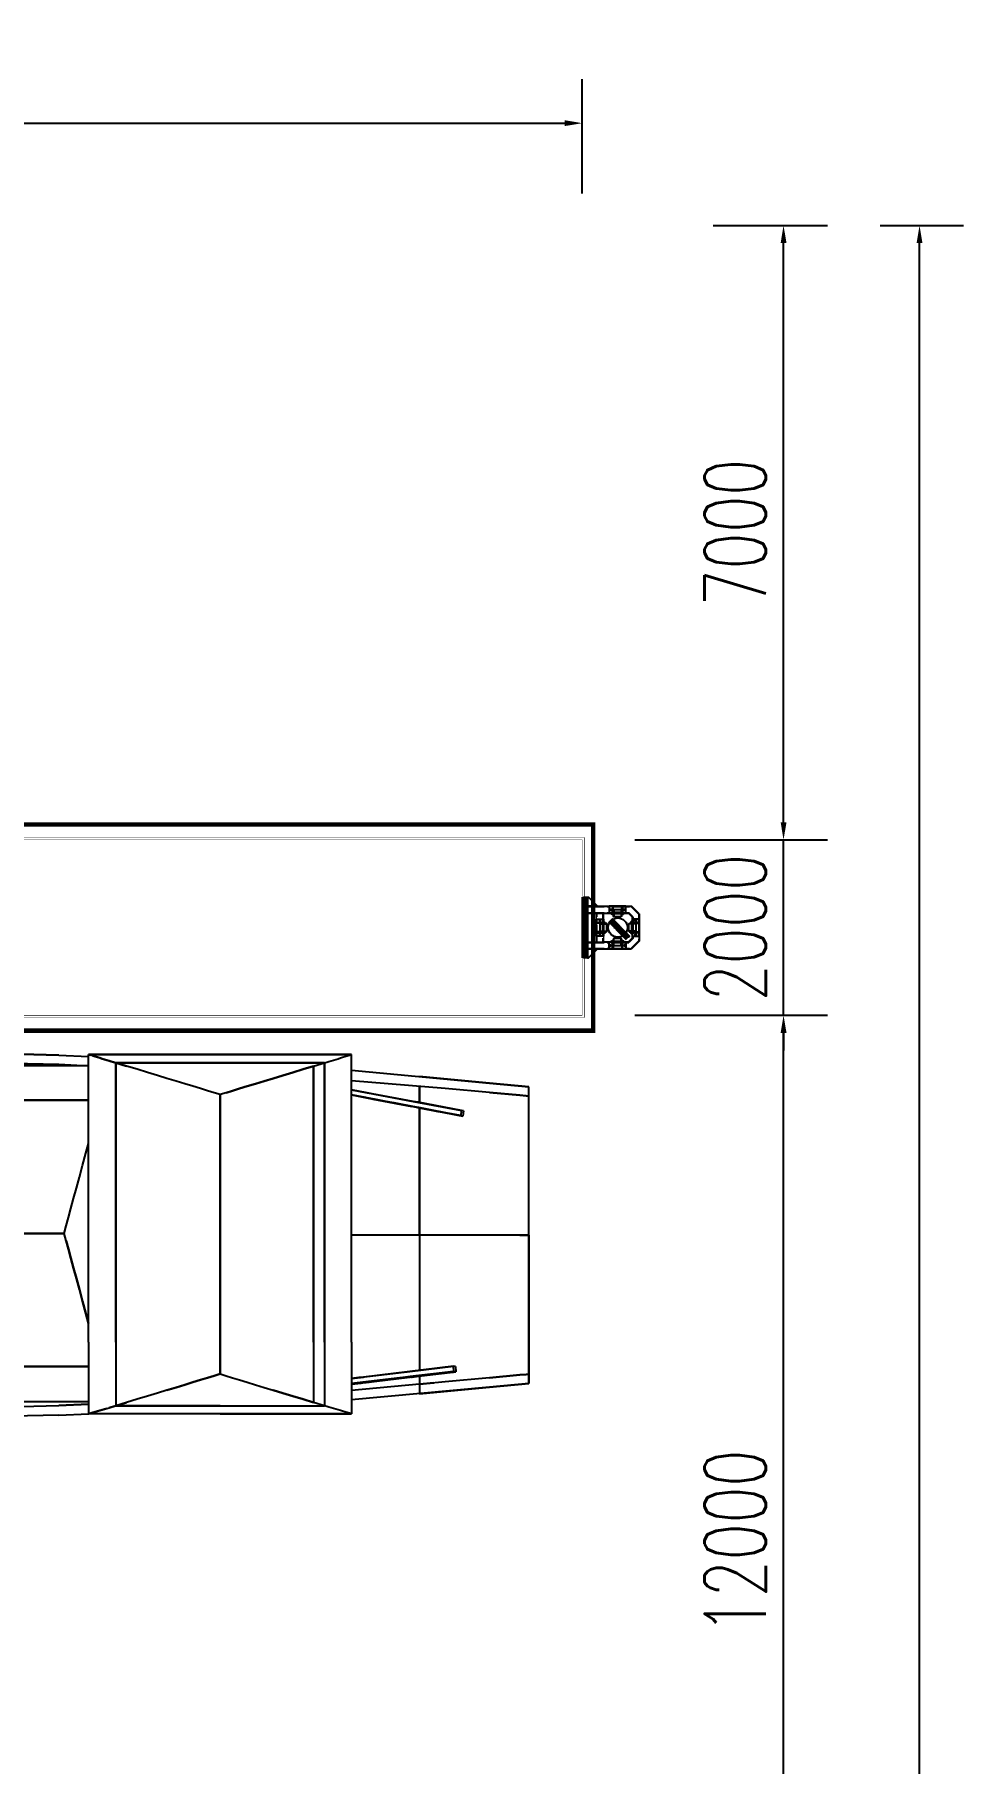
# Model space of a CAD drawing. Header units: millimetres. Extents: x -1003406 to 3312184, y 81337 to 716393.
# Drawn here: x 1491667 to 1502251, y 208075 to 227776 of the extents above; entities that cross this region are included whole.
import ezdxf

# ---------------------------------------------------------------- set-up
doc = ezdxf.new("R2010")
doc.units = ezdxf.units.MM
doc.header["$LTSCALE"] = 10
for name, pattern in [('CENTER2', [28.575, 19.05, -3.175, 3.175, -3.175]), ('DASHED2', [0.375, 0.25, -0.125]), ('DOTE', [2.42, 2, -0.2, 0.02, -0.2])]:
    doc.linetypes.add(name, pattern=pattern)
doc.layers.get('0').update_dxf_attribs({"linetype": 'CONTINUOUS'})
doc.layers.get('Defpoints').update_dxf_attribs({"linetype": 'CONTINUOUS'})
for name, color, linetype in [('DOTE', 1, 'DOTE'), ('W-_ANTICOLLISION防撞措施', 192, 'CONTINUOUS'), ('W-bridge approach引桥', 4, 'CONTINUOUS'), ('W-FLOAT_BOWL浮筒', 253, 'CONTINUOUS'), ('W-MOUNTING固定方式', 5, 'CONTINUOUS'), ('W-STEEL_FRAME钢架', 3, 'CONTINUOUS'), ('配筋率', 61, 'CONTINUOUS')]:
    doc.layers.add(name, color=color, linetype=linetype)
doc.styles.add('STANDARD_T3', font='simplex.shx', dxfattribs={"width": 0.7, "bigfont": 'gbcbig.shx'})
doc.dimstyles.new('W&&200', dxfattribs={"dimtxt": 700, "dimasz": 200, "dimexe": 500, "dimexo": 600, "dimgap": 200, "dimtad": 1, "dimdec": 0, "dimzin": 0, "dimdsep": 46, "dimtxsty": 'STANDARD_T3', "dimcen": 0.09, "dimclrd": 1, "dimclre": 1, "dimclrt": 7, "dimazin": 2, "dimtfac": 1, "dimtdec": 0, "dimtix": 1, "dimtmove": 2, "dimatfit": 3, "dimfxl": 100, "dimtolj": 1, "dimtzin": 0, "dimarcsym": 0})
doc.dimstyles.new('W&&5', dxfattribs={"dimtxt": 17.5, "dimasz": 5, "dimexe": 12.5, "dimexo": 15, "dimgap": 5, "dimtad": 1, "dimdec": 0, "dimzin": 0, "dimdsep": 46, "dimtxsty": 'STANDARD_T3', "dimcen": 0.09, "dimclrd": 1, "dimclre": 1, "dimclrt": 7, "dimazin": 2, "dimtfac": 1, "dimtdec": 0, "dimtix": 1, "dimtmove": 2, "dimatfit": 3, "dimfxl": 100, "dimtolj": 1, "dimtzin": 0, "dimarcsym": 0})

# ---------------------------------------------------------------- blocks, each defined once
blk = doc.blocks.new('*U190')
blk.add_lwpolyline([(-12, 0), (-12, 2.5), (12, 2.5), (12, 0)], close=True)
blk = doc.blocks.new('*U189')
at = {"color": 8, "linetype": 'Continuous', "lineweight": 15}
for p, q in [((-1, 2), (-2, 1)), ((0, 1), (0, -1)), ((-1, -2), (-2, -1))]:
    blk.add_line(p, q, dxfattribs=at)
at = {"color": 7, "linetype": 'Continuous', "lineweight": 15}
for p, q in [((16, 1), (0, 1)), ((0, 0), (19, 0)), ((16, 1), (16, 0)), ((19, -1), (19, 0)), ((0, -1), (19, -1))]:
    blk.add_line(p, q, dxfattribs=at)
for centre, radius, start, end in [((-3, 0), 2.9, 41.3178, 318.6822), ((-3, 0), 1.45, 41.3178, 318.6822), ((0, 3), 2.82, 221.3178, 270), ((0, -3), 2.82, 90, 138.6822), ((0, 3), 1.37, 221.3178, 270), ((0, -3), 1.37, 90, 138.6822)]:
    blk.add_arc(centre, radius, start, end, dxfattribs=at)
blk = doc.blocks.new('无头销轴_B型_D12X150')
at = {"color": 0}
for p, q in [((-72, 6), (-72, -6)), ((72, 6), (72, -6))]:
    blk.add_line(p, q, dxfattribs=at)
blk.add_lwpolyline([(-75, 4), (-75, -4), (-72, -6), (72, -6), (75, -4), (75, 4), (72, 6), (-72, 6)], close=True, dxfattribs=at)
for centre in [(-70, 0), (70, 0)]:
    blk.add_circle(centre, 1.6, dxfattribs=at)
blk = doc.blocks.new('A$C1EDE4923')
at = {"color": 3, "linetype": 'CENTER2', "ltscale": 0.5}
for p, q in [((-284, 80), (-260, 80)), ((-272, 68), (-272, 92)), ((-235, 120), (-254, 120)), ((-146, 120), (-127, 120)), ((-97, 80), (-121, 80)), ((-109, 68), (-109, 92))]:
    blk.add_line(p, q, dxfattribs=at)
at = {"linetype": 'DASHED2'}
for p, q in [((-240, 126), (-249, 126)), ((-240, 113), (-249, 113)), ((-235, 126), (-145, 126)), ((-235, 113), (-145, 113)), ((-141, 126), (-132, 126)), ((-141, 113), (-132, 113))]:
    blk.add_line(p, q, dxfattribs=at)
at = {"color": 3, "linetype": 'CENTER2'}
blk.add_line((-241, 120), (-140, 120), dxfattribs=at)
for p, q in [((-232, 80), (-232, 160)), ((-148, 80), (-148, 160))]:
    blk.add_line(p, q)
for points in [[(-94, 40), (-94, 120), (-287, 120), (-287, 40)], [(-249, 142), (-240, 142), (-240, 40), (-249, 40)], [(-232, 160), (-148, 160), (-145, 157), (-145, 83), (-148, 80), (-232, 80), (-235, 83), (-235, 157)], [(-132, 142), (-141, 142), (-141, 40), (-132, 40)]]:
    blk.add_lwpolyline(points, close=True)
for centre in [(-272, 80), (-109, 80)]:
    blk.add_circle(centre, 7)
at = {"xscale": -1}
for name, p, rotation in [('无头销轴_B型_D12X150', (-190, 120), 180), ('*U189', (-260, 114), 270), ('*U190', (-249, 120), 90), ('*U190', (-237, 120), 90)]:
    blk.add_blockref(name, p, dxfattribs=dict(at, rotation=rotation))
for name, p, rotation in [('*U190', (-143, 120), 270), ('*U190', (-132, 120), 270), ('*U189', (-121, 114), 90)]:
    blk.add_blockref(name, p, dxfattribs=dict(rotation=rotation))
blk = doc.blocks.new('*D175')
at = {"color": 1, "lineweight": -2, "transparency": 16777216}
for p, q in [((-78, 311), (78, 464)), ((121, 506), (82, 468)), ((-82, 307), (-85, 304))]:
    blk.add_line(p, q, dxfattribs=at)
at = {"color": 1, "transparency": 16777216}
for points in [[(81, 468), (82, 467), (78, 464)], [(-82, 308), (-81, 307), (-78, 311)]]:
    blk.add_solid(points, dxfattribs=at)
at = {"layer": 'Defpoints', "color": 0, "transparency": 16777216}
for p in [(78, 464), (-78, 311)]:
    blk.add_point(p, dxfattribs=at)
at = {"color": 7, "transparency": 16777216, "insert": (93, 499), "char_height": 17.5, "attachment_point": 5, "rotation": 44.4737, "style": 'STANDARD_T3'}
blk.add_mtext('\\A1;∅219', dxfattribs=at)
blk = doc.blocks.new('*D266')
at = {"layer": 'Defpoints', "color": 0, "transparency": 16777216}
for p in [(1497907, 216600), (1500201, 216600), (1497907, 204600)]:
    blk.add_point(p, dxfattribs=at)
at = {"layer": 'W-bridge approach引桥', "color": 1, "lineweight": -2, "transparency": 16777216}
for p, q in [((1498507, 216600), (1500701, 216600)), ((1500201, 204800), (1500201, 216400)), ((1498507, 204600), (1500701, 204600))]:
    blk.add_line(p, q, dxfattribs=at)
at = {"layer": 'W-bridge approach引桥', "color": 1, "transparency": 16777216}
for points in [[(1500168, 216400), (1500235, 216400), (1500201, 216600)], [(1500168, 204800), (1500235, 204800), (1500201, 204600)]]:
    blk.add_solid(points, dxfattribs=at)
at = {"layer": 'W-bridge approach引桥', "color": 7, "transparency": 16777216, "insert": (1499651, 210600), "char_height": 700, "attachment_point": 5, "rotation": 90, "style": 'STANDARD_T3'}
blk.add_mtext('\\A1;12000', dxfattribs=at)
blk = doc.blocks.new('*D267')
at = {"layer": 'Defpoints', "color": 0, "transparency": 16777216}
for p in [(1497907, 218600), (1500201, 218600), (1497907, 216600)]:
    blk.add_point(p, dxfattribs=at)
at = {"layer": 'W-bridge approach引桥', "color": 1, "lineweight": -2, "transparency": 16777216}
for p, q in [((1500201, 218800), (1500201, 219000)), ((1498507, 218600), (1500701, 218600)), ((1500201, 216600), (1500201, 218600)), ((1498507, 216600), (1500701, 216600)), ((1500201, 216400), (1500201, 216200))]:
    blk.add_line(p, q, dxfattribs=at)
at = {"layer": 'W-bridge approach引桥', "color": 1, "transparency": 16777216}
for points in [[(1500168, 218800), (1500235, 218800), (1500201, 218600)], [(1500168, 216400), (1500235, 216400), (1500201, 216600)]]:
    blk.add_solid(points, dxfattribs=at)
at = {"layer": 'W-bridge approach引桥', "color": 7, "transparency": 16777216, "insert": (1499651, 217600), "char_height": 700, "attachment_point": 5, "rotation": 90, "style": 'STANDARD_T3'}
blk.add_mtext('\\A1;2000', dxfattribs=at)
blk = doc.blocks.new('*D268')
at = {"layer": 'Defpoints', "color": 0, "transparency": 16777216}
for p in [(1481907, 225600), (1500201, 225600), (1497907, 218600)]:
    blk.add_point(p, dxfattribs=at)
at = {"layer": 'W-bridge approach引桥', "color": 1, "lineweight": -2, "transparency": 16777216}
for p, q in [((1499401, 225600), (1500701, 225600)), ((1500201, 218800), (1500201, 225400)), ((1499401, 218600), (1500701, 218600))]:
    blk.add_line(p, q, dxfattribs=at)
at = {"layer": 'W-bridge approach引桥', "color": 1, "transparency": 16777216}
for points in [[(1500168, 225400), (1500235, 225400), (1500201, 225600)], [(1500168, 218800), (1500235, 218800), (1500201, 218600)]]:
    blk.add_solid(points, dxfattribs=at)
at = {"layer": 'W-bridge approach引桥', "color": 7, "transparency": 16777216, "insert": (1499651, 222100), "char_height": 700, "attachment_point": 5, "rotation": 90, "style": 'STANDARD_T3'}
blk.add_mtext('\\A1;7000', dxfattribs=at)
blk = doc.blocks.new('*D274')
at = {"layer": 'Defpoints', "color": 0, "transparency": 16777216}
for p in [(1497907, 226766), (1481907, 225600), (1497907, 218600)]:
    blk.add_point(p, dxfattribs=at)
at = {"layer": 'W-bridge approach引桥', "color": 1, "lineweight": -2, "transparency": 16777216}
for p, q in [((1481907, 226200), (1481907, 227266)), ((1497907, 225966), (1497907, 227266)), ((1482107, 226766), (1497707, 226766))]:
    blk.add_line(p, q, dxfattribs=at)
at = {"layer": 'W-bridge approach引桥', "color": 1, "transparency": 16777216}
for points in [[(1482107, 226800), (1482107, 226733), (1481907, 226766)], [(1497707, 226800), (1497707, 226733), (1497907, 226766)]]:
    blk.add_solid(points, dxfattribs=at)
at = {"layer": 'W-bridge approach引桥', "color": 7, "transparency": 16777216, "insert": (1489907, 227316), "char_height": 700, "attachment_point": 5, "style": 'STANDARD_T3'}
blk.add_mtext('\\A1;16000', dxfattribs=at)
blk = doc.blocks.new('*D273')
at = {"layer": 'Defpoints', "color": 0, "transparency": 16777216}
for p in [(1500701, 225600), (1501751, 225600), (1500701, 180600)]:
    blk.add_point(p, dxfattribs=at)
at = {"layer": 'W-bridge approach引桥', "color": 1, "lineweight": -2, "transparency": 16777216}
for p, q in [((1501301, 225600), (1502251, 225600)), ((1501751, 180800), (1501751, 225400)), ((1501301, 180600), (1502251, 180600))]:
    blk.add_line(p, q, dxfattribs=at)
at = {"layer": 'W-bridge approach引桥', "color": 1, "transparency": 16777216}
for points in [[(1501717, 225400), (1501784, 225400), (1501751, 225600)], [(1501717, 180800), (1501784, 180800), (1501751, 180600)]]:
    blk.add_solid(points, dxfattribs=at)
at = {"layer": 'W-bridge approach引桥', "color": 7, "transparency": 16777216, "insert": (1501201, 203100), "char_height": 700, "attachment_point": 5, "rotation": 90, "style": 'STANDARD_T3'}
blk.add_mtext('\\A1;45000', dxfattribs=at)
blk = doc.blocks.new('$matou$00000062')
at = {"color": 0, "linetype": 'Continuous'}
for p, q in [((-1714, 991), (-1714, -2415)), ((-1714, 991), (-1714, -2415)), ((-1355, 991), (-1355, -2415)), ((-1355, 991), (-1355, -2415)), ((-1355, -2415), (-1355, 991)), ((18, -2144), (18, 991)), ((18, 991), (18, -2144)), ((1392, 991), (1392, -2415)), ((1392, -2415), (1392, 991)), ((1392, 991), (1392, -2415)), ((1750, 991), (1750, -2415)), ((1750, 991), (1750, -2415)), ((-1855, -2086), (-1875, -1218)), ((-1855, -2086), (-1875, -1218)), ((-1778, -1218), (-1758, -2084)), ((-1778, -1218), (-1758, -2084)), ((1758, -2084), (1778, -1218)), ((1778, -1218), (1758, -2084)), ((1875, -1218), (1855, -2086)), ((1855, -2086), (1875, -1218)), ((-1855, -2086), (-1841, -2415)), ((-1855, -2086), (-1841, -2415)), ((-1744, -2415), (-1758, -2084)), ((-1758, -2084), (-1744, -2415)), ((1758, -2084), (1750, -2084)), ((1750, -2284), (1758, -2084)), ((1758, -2084), (1750, -2084)), ((1750, -2284), (1758, -2084)), ((1855, -2086), (1841, -2415)), ((1855, -2086), (1841, -2415)), ((-682, -2348), (-562, -2313)), ((-562, -2313), (-682, -2348)), ((-562, -2313), (-448, -2280)), ((-448, -2280), (-562, -2313)), ((-448, -2280), (-340, -2248)), ((-340, -2248), (-448, -2280)), ((-340, -2248), (-239, -2219)), ((-239, -2219), (-340, -2248)), ((-239, -2219), (-146, -2191)), ((-146, -2191), (-239, -2219)), ((-146, -2191), (-60, -2166)), ((-60, -2166), (-146, -2191)), ((-60, -2166), (18, -2144)), ((-60, -2166), (18, -2144)), ((18, -2146), (18, -2141)), ((18, -2144), (96, -2166)), ((18, -2144), (96, -2166)), ((96, -2166), (182, -2191)), ((96, -2166), (182, -2191)), ((182, -2191), (275, -2219)), ((182, -2191), (275, -2219)), ((275, -2219), (376, -2248)), ((275, -2219), (376, -2248)), ((376, -2248), (484, -2280)), ((376, -2248), (484, -2280)), ((484, -2280), (598, -2313)), ((484, -2280), (598, -2313)), ((598, -2313), (718, -2348)), ((598, -2313), (718, -2348)), ((-1844, -3874), (-1844, -2415)), ((-1844, -3874), (-1844, -2415)), ((-1844, -2415), (-1837, -2439)), ((-1837, -2439), (-1844, -2415)), ((-1104, -2415), (-1844, -2415)), ((-1104, -2415), (-1844, -2415)), ((-1837, -2439), (-1830, -2464)), ((-1830, -2464), (-1837, -2439)), ((-1830, -2464), (-1823, -2489)), ((-1823, -2489), (-1830, -2464)), ((-1823, -2489), (-1816, -2515)), ((-1816, -2515), (-1823, -2489)), ((-1104, -2415), (1862, -2415)), ((-1104, -2415), (1862, -2415)), ((-910, -2415), (-807, -2385)), ((-807, -2385), (-910, -2415)), ((-807, -2385), (-682, -2348)), ((-682, -2348), (-807, -2385)), ((718, -2348), (844, -2385)), ((718, -2348), (844, -2385)), ((844, -2385), (946, -2415)), ((844, -2385), (946, -2415)), ((1841, -2489), (1834, -2515)), ((1834, -2515), (1841, -2489)), ((1848, -2464), (1841, -2489)), ((1841, -2489), (1848, -2464)), ((1848, -2464), (1855, -2439)), ((1848, -2464), (1855, -2439)), ((1862, -2415), (1855, -2439)), ((1855, -2439), (1862, -2415)), ((1862, -2415), (1862, -5333)), ((1862, -5333), (1862, -2415)), ((-1816, -2515), (-1809, -2540)), ((-1809, -2540), (-1816, -2515)), ((-1809, -2540), (-1801, -2566)), ((-1801, -2566), (-1809, -2540)), ((-1801, -2566), (-1794, -2591)), ((-1794, -2591), (-1801, -2566)), ((-1794, -2591), (-1787, -2617)), ((-1787, -2617), (-1794, -2591)), ((-1787, -2617), (-1780, -2642)), ((-1787, -2617), (-1780, -2642)), ((-1780, -2642), (-1773, -2667)), ((-1773, -2667), (-1780, -2642)), ((-1773, -2667), (-1766, -2692)), ((-1766, -2692), (-1773, -2667)), ((1791, -2667), (1784, -2692)), ((1784, -2692), (1791, -2667)), ((1798, -2642), (1791, -2667)), ((1791, -2667), (1798, -2642)), ((1805, -2617), (1798, -2642)), ((1798, -2642), (1805, -2617)), ((1812, -2591), (1805, -2617)), ((1805, -2617), (1812, -2591)), ((1819, -2566), (1812, -2591)), ((1812, -2591), (1819, -2566)), ((1827, -2540), (1819, -2566)), ((1819, -2566), (1827, -2540)), ((1834, -2515), (1827, -2540)), ((1827, -2540), (1834, -2515)), ((-1766, -2692), (-1759, -2717)), ((-1759, -2717), (-1766, -2692)), ((-1759, -3874), (-1759, -2717)), ((-1759, -2717), (-1759, -3874)), ((-1104, -2717), (-1759, -2717)), ((-1104, -2717), (-1759, -2717)), ((-1725, -2837), (-1759, -2717)), ((-1104, -2717), (-1759, -2717)), ((-1759, -2717), (-1725, -2837)), ((-1759, -2717), (-1759, -3874)), ((-1692, -2954), (-1725, -2837)), ((-1692, -2954), (-1725, -2837)), ((-1104, -2717), (1777, -2717)), ((1777, -2717), (-1104, -2717)), ((-1104, -2717), (1777, -2717)), ((1710, -2954), (1743, -2837)), ((1710, -2954), (1743, -2837)), ((1777, -2717), (1743, -2837)), ((1743, -2837), (1777, -2717)), ((1784, -2692), (1777, -2717)), ((1777, -2717), (1784, -2692)), ((1777, -2717), (1777, -5031)), ((1777, -5031), (1777, -2717)), ((1777, -2717), (1777, -5031)), ((-1659, -3068), (-1692, -2954)), ((-1659, -3068), (-1692, -2954)), ((1677, -3068), (1710, -2954)), ((1677, -3068), (1710, -2954)), ((-1628, -3178), (-1659, -3068)), ((-1628, -3178), (-1659, -3068)), ((-1598, -3284), (-1628, -3178)), ((-1598, -3284), (-1628, -3178)), ((1616, -3284), (1646, -3178)), ((1616, -3284), (1646, -3178)), ((1646, -3178), (1677, -3068)), ((1646, -3178), (1677, -3068)), ((-1570, -3386), (-1598, -3284)), ((-1598, -3284), (-1570, -3386)), ((-1542, -3482), (-1570, -3386)), ((-1570, -3386), (-1542, -3482)), ((1560, -3482), (1588, -3386)), ((1560, -3482), (1588, -3386)), ((1588, -3386), (1616, -3284)), ((1588, -3386), (1616, -3284)), ((-1517, -3572), (-1542, -3482)), ((-1542, -3482), (-1517, -3572)), ((1535, -3572), (1560, -3482)), ((1535, -3572), (1560, -3482)), ((-1493, -3657), (-1517, -3572)), ((-1517, -3572), (-1493, -3657)), ((-1470, -3736), (-1493, -3657)), ((-1493, -3657), (-1470, -3736)), ((-1450, -3808), (-1470, -3736)), ((-1470, -3736), (-1450, -3808)), ((1468, -3808), (1488, -3736)), ((1468, -3808), (1488, -3736)), ((1488, -3736), (1511, -3657)), ((1488, -3736), (1511, -3657)), ((1511, -3657), (1535, -3572)), ((1511, -3657), (1535, -3572)), ((-1844, -3874), (-1844, -5333)), ((-1844, -5333), (-1844, -3874)), ((-1759, -3874), (-1759, -5031)), ((-1759, -3874), (-1759, -5031)), ((-1759, -3874), (-1759, -5031)), ((-1431, -3874), (-1450, -3808)), ((-1450, -3808), (-1431, -3874)), ((-1431, -3874), (-1450, -3940)), ((-1431, -3874), (-1450, -3940)), ((-1104, -3874), (-1431, -3874)), ((-1431, -3874), (-1104, -3874)), ((1449, -3874), (-1104, -3874)), ((-1104, -3874), (1449, -3874)), ((1449, -3874), (1468, -3808)), ((1449, -3874), (1468, -3808)), ((1449, -3878), (1449, -3870)), ((1468, -3940), (1449, -3874)), ((1468, -3940), (1449, -3874)), ((-1493, -4091), (-1517, -4176)), ((-1493, -4091), (-1517, -4176)), ((-1470, -4012), (-1493, -4091)), ((-1470, -4012), (-1493, -4091)), ((-1450, -3940), (-1470, -4012)), ((-1450, -3940), (-1470, -4012)), ((1488, -4012), (1468, -3940)), ((1468, -3940), (1488, -4012)), ((1511, -4091), (1488, -4012)), ((1488, -4012), (1511, -4091)), ((1535, -4176), (1511, -4091)), ((1511, -4091), (1535, -4176)), ((-1542, -4266), (-1570, -4362)), ((-1542, -4266), (-1570, -4362)), ((-1517, -4176), (-1542, -4266)), ((-1517, -4176), (-1542, -4266)), ((1560, -4266), (1535, -4176)), ((1535, -4176), (1560, -4266)), ((1588, -4362), (1560, -4266)), ((1560, -4266), (1588, -4362)), ((-1570, -4362), (-1598, -4464)), ((-1570, -4362), (-1598, -4464)), ((1616, -4464), (1588, -4362)), ((1588, -4362), (1616, -4464)), ((-1659, -4680), (-1628, -4569)), ((-1628, -4569), (-1659, -4680)), ((-1598, -4464), (-1628, -4569)), ((-1628, -4569), (-1598, -4464)), ((1646, -4569), (1616, -4464)), ((1616, -4464), (1646, -4569)), ((1677, -4680), (1646, -4569)), ((1646, -4569), (1677, -4680)), ((-1692, -4794), (-1725, -4911)), ((-1725, -4911), (-1692, -4794)), ((-1692, -4794), (-1659, -4680)), ((-1659, -4680), (-1692, -4794)), ((1677, -4680), (1710, -4794)), ((1710, -4794), (1677, -4680)), ((1710, -4794), (1743, -4911)), ((1743, -4911), (1710, -4794)), ((-1759, -5031), (-1725, -4911)), ((-1759, -5031), (-1725, -4911)), ((-1104, -4911), (-1725, -4911)), ((-1104, -4911), (-1725, -4911)), ((-1104, -4911), (1743, -4911)), ((1743, -4911), (-1104, -4911)), ((1743, -4911), (1777, -5031)), ((1743, -4911), (1777, -5031)), ((-1801, -5182), (-1794, -5157)), ((-1801, -5182), (-1794, -5157)), ((-1794, -5157), (-1787, -5131)), ((-1794, -5157), (-1787, -5131)), ((-1787, -5131), (-1780, -5106)), ((-1787, -5131), (-1780, -5106)), ((-1780, -5106), (-1773, -5081)), ((-1780, -5106), (-1773, -5081)), ((-1773, -5081), (-1766, -5056)), ((-1773, -5081), (-1766, -5056)), ((-1766, -5056), (-1759, -5031)), ((-1766, -5056), (-1759, -5031)), ((-1104, -5031), (-1759, -5031)), ((-1104, -5031), (-1759, -5031)), ((-1104, -5031), (-1759, -5031)), ((-1104, -5031), (1777, -5031)), ((-1104, -5031), (1777, -5031)), ((1777, -5031), (-1104, -5031)), ((1777, -5031), (1784, -5056)), ((1777, -5031), (1784, -5056)), ((1784, -5056), (1791, -5081)), ((1784, -5056), (1791, -5081)), ((1791, -5081), (1798, -5106)), ((1791, -5081), (1798, -5106)), ((1798, -5106), (1805, -5131)), ((1798, -5106), (1805, -5131)), ((1805, -5131), (1812, -5157)), ((1805, -5131), (1812, -5157)), ((1812, -5157), (1819, -5182)), ((1812, -5157), (1819, -5182)), ((-1844, -5333), (-1837, -5308)), ((-1844, -5333), (-1837, -5308)), ((-1104, -5333), (-1844, -5333)), ((-1104, -5333), (-1844, -5333)), ((-1837, -5308), (-1830, -5284)), ((-1837, -5308), (-1830, -5284)), ((-1830, -5284), (-1823, -5259)), ((-1830, -5284), (-1823, -5259)), ((-1823, -5259), (-1816, -5233)), ((-1823, -5259), (-1816, -5233)), ((-1816, -5233), (-1809, -5208)), ((-1816, -5233), (-1809, -5208)), ((-1809, -5208), (-1801, -5182)), ((-1809, -5208), (-1801, -5182)), ((-1568, -6862), (-1700, -5333)), ((-1524, -6246), (-1603, -5333)), ((-1538, -5333), (-1526, -5437)), ((-1538, -5333), (-1520, -5489)), ((-1538, -5333), (-1526, -5437)), ((-1494, -5718), (-1537, -5333)), ((-1519, -5501), (-1537, -5333)), ((-1537, -5333), (-1527, -5423)), ((-1527, -5423), (-1537, -5333)), ((-1527, -5423), (-1536, -5333)), ((-1536, -5333), (-1526, -5435)), ((-1526, -5435), (-1536, -5333)), ((-1527, -5423), (-1536, -5333)), ((-1533, -5333), (-1522, -5418)), ((-1533, -5333), (-1524, -5404)), ((-1533, -5333), (-1522, -5418)), ((-1524, -5404), (-1533, -5333)), ((-1532, -5333), (-1524, -5404)), ((-1532, -5333), (-1524, -5404)), ((-1531, -5333), (-1516, -5468)), ((-1405, -6468), (-1531, -5333)), ((-1531, -5333), (-1460, -5974)), ((-1478, -5333), (-1463, -5465)), ((-1478, -5333), (-1469, -5412)), ((-1469, -5412), (-1478, -5333)), ((-1478, -5333), (-1469, -5412)), ((-1104, -5333), (1862, -5333)), ((-1104, -5333), (1862, -5333)), ((0, -5382), (0, -5333)), ((0, -5382), (0, -5333)), ((1445, -5333), (1402, -5574)), ((1445, -5333), (1406, -5553)), ((1445, -5333), (1411, -5521)), ((1445, -5333), (1411, -5521)), ((1445, -5333), (1412, -5520)), ((1412, -5520), (1445, -5333)), ((1413, -5515), (1445, -5333)), ((1445, -5333), (1414, -5507)), ((1414, -5507), (1445, -5333)), ((1414, -5507), (1445, -5333)), ((1414, -5507), (1445, -5333)), ((1445, -5333), (1415, -5501)), ((1415, -5504), (1445, -5333)), ((1445, -5333), (1415, -5503)), ((1445, -5333), (1415, -5503)), ((1415, -5501), (1445, -5333)), ((1445, -5333), (1417, -5492)), ((1445, -5333), (1417, -5489)), ((1445, -5333), (1417, -5489)), ((1445, -5333), (1417, -5489)), ((1417, -5489), (1445, -5333)), ((1498, -5333), (1468, -5507)), ((1468, -5507), (1498, -5333)), ((1700, -5333), (1568, -6862)), ((1819, -5182), (1827, -5208)), ((1819, -5182), (1827, -5208)), ((1827, -5208), (1834, -5233)), ((1827, -5208), (1834, -5233)), ((1834, -5233), (1841, -5259)), ((1834, -5233), (1841, -5259)), ((1841, -5259), (1848, -5284)), ((1841, -5259), (1848, -5284)), ((1848, -5284), (1855, -5308)), ((1855, -5308), (1848, -5284)), ((1855, -5308), (1862, -5333)), ((1855, -5308), (1862, -5333)), ((-1519, -5501), (-1527, -5423)), ((-1527, -5439), (-1526, -5437)), ((-1527, -5439), (-1526, -5437)), ((-1526, -5435), (-1522, -5418)), ((-1526, -5435), (-1522, -5418)), ((-1520, -5489), (-1526, -5437)), ((-1520, -5489), (-1521, -5492)), ((-1520, -5489), (-1521, -5492)), ((-1517, -5470), (-1520, -5488)), ((-1517, -5470), (-1520, -5488)), ((-1520, -5488), (-1515, -5487)), ((-1515, -5487), (-1520, -5488)), ((-1520, -5488), (-1494, -5697)), ((-1494, -5697), (-1520, -5488)), ((-1520, -5489), (-1469, -5950)), ((-1520, -5489), (-1469, -5950)), ((-1519, -5501), (-1493, -5710)), ((-1519, -5501), (-1493, -5710)), ((-1470, -5935), (-1519, -5501)), ((-1470, -5935), (-1519, -5501)), ((-1494, -5697), (-1517, -5470)), ((-1517, -5470), (-1494, -5697)), ((-1516, -5468), (-1465, -5929)), ((-1405, -6468), (-1516, -5468)), ((-1465, -5929), (-1516, -5468)), ((-1515, -5483), (-1493, -5709)), ((-1493, -5709), (-1515, -5483)), ((-1515, -5483), (-1458, -5996)), ((-1515, -5483), (-1410, -6430)), ((-1463, -5465), (-1469, -5412)), ((-1463, -5465), (-1469, -5412)), ((-1469, -5412), (-1406, -5977)), ((-1406, -5977), (-1467, -5436)), ((-1352, -6464), (-1463, -5465)), ((0, -5709), (0, -5382)), ((0, -5709), (0, -5382)), ((1468, -5508), (1378, -6017)), ((1378, -6017), (1465, -5521)), ((1400, -5585), (1414, -5507)), ((1402, -5574), (1411, -5521)), ((1409, -5538), (1415, -5501)), ((1409, -5538), (1415, -5501)), ((1411, -5524), (1411, -5521)), ((1411, -5524), (1411, -5521)), ((1412, -5520), (1415, -5503)), ((1412, -5520), (1415, -5503)), ((1458, -5559), (1468, -5507)), ((1458, -5559), (1468, -5507)), ((-1494, -5697), (-1493, -5710)), ((1231, -6546), (1406, -5553)), ((1403, -5568), (1314, -6077)), ((1402, -5574), (1322, -6031)), ((1402, -5574), (1322, -6031)), ((1324, -6017), (1411, -5526)), ((1324, -6015), (1400, -5585)), ((1324, -6017), (1400, -5585)), ((1324, -6017), (1400, -5585)), ((1380, -5699), (1325, -6011)), ((1325, -6011), (1380, -5699)), ((1403, -5568), (1327, -5999)), ((1403, -5568), (1327, -5999)), ((1403, -5568), (1364, -5792)), ((1364, -5792), (1403, -5568)), ((1400, -5585), (1364, -5793)), ((1400, -5585), (1364, -5793)), ((1366, -5780), (1406, -5555)), ((1406, -5555), (1366, -5780)), ((1403, -5572), (1366, -5780)), ((1366, -5780), (1403, -5572)), ((1378, -6017), (1458, -5559)), ((1378, -6017), (1458, -5559)), ((1402, -5574), (1402, -5576)), ((1402, -5574), (1402, -5576)), ((1406, -5555), (1403, -5572)), ((1406, -5555), (1403, -5572)), ((1403, -5572), (1403, -5572)), ((1403, -5572), (1403, -5572)), ((-1490, -5708), (-1493, -5709)), ((-1467, -5917), (-1493, -5709)), ((-1467, -5917), (-1493, -5709)), ((-1491, -5721), (-1493, -5709)), ((-1470, -5935), (-1493, -5710)), ((-1470, -5935), (-1493, -5710)), ((-1491, -5721), (-1465, -5931)), ((-1491, -5721), (-1465, -5931)), ((-1491, -5721), (-1469, -5948)), ((-1469, -5948), (-1491, -5721)), ((0, -5892), (0, -5709)), ((0, -5892), (0, -5709)), ((1362, -5804), (1322, -6029)), ((1322, -6029), (1362, -5804)), ((1324, -6017), (1364, -5793)), ((1324, -6017), (1364, -5793)), ((1362, -5804), (1325, -6013)), ((1362, -5804), (1325, -6013)), ((1327, -5999), (1364, -5792)), ((1327, -5999), (1364, -5792)), ((1362, -5804), (1364, -5792)), ((1366, -5780), (1364, -5793)), ((1364, -5792), (1364, -5792)), ((-1462, -6014), (-1470, -5935)), ((-1470, -5952), (-1469, -5950)), ((-1469, -5950), (-1470, -5952)), ((-1469, -5948), (-1465, -5931)), ((-1469, -5948), (-1465, -5931)), ((-1469, -5950), (-1409, -6489)), ((-1463, -6002), (-1464, -6004)), ((-1463, -6002), (-1464, -6004)), ((-1463, -6000), (-1459, -5983)), ((-1459, -5983), (-1463, -6000)), ((-1463, -6000), (-1437, -6209)), ((-1463, -6000), (-1458, -6000)), ((-1458, -6000), (-1463, -6000)), ((-1437, -6209), (-1463, -6000)), ((-1462, -5956), (-1459, -5981)), ((-1459, -5981), (-1462, -5956)), ((-1413, -6448), (-1462, -6014)), ((-1462, -6014), (-1436, -6222)), ((-1413, -6448), (-1462, -6014)), ((-1413, -6448), (-1462, -6014)), ((-1413, -6448), (-1462, -6014)), ((-1413, -6448), (-1462, -6014)), ((-1436, -6222), (-1462, -6014)), ((-1405, -6468), (-1459, -5981)), ((-1459, -5981), (-1405, -6468)), ((-1405, -6468), (-1459, -5981)), ((-1459, -5983), (-1437, -6209)), ((-1437, -6209), (-1459, -5983)), ((-1458, -5996), (-1410, -6430)), ((-1410, -6430), (-1458, -5996)), ((-1435, -6221), (-1458, -5996)), ((-1458, -5996), (-1435, -6221)), ((-1406, -5977), (-1409, -5956)), ((-1409, -5956), (-1406, -5977)), ((-1406, -5977), (-1352, -6464)), ((-1352, -6464), (-1406, -5977)), ((-1352, -6464), (-1406, -5977)), ((-1406, -5977), (-1352, -6464)), ((0, -6085), (0, -5892)), ((0, -6085), (0, -5892)), ((1322, -6031), (1227, -6567)), ((1231, -6546), (1325, -6011)), ((1231, -6546), (1325, -6011)), ((1378, -6017), (1283, -6552)), ((1310, -6095), (1324, -6017)), ((1310, -6095), (1324, -6017)), ((1314, -6077), (1327, -5999)), ((1318, -6050), (1316, -6063)), ((1316, -6063), (1318, -6050)), ((1321, -6033), (1322, -6031)), ((1322, -6031), (1321, -6033)), ((1322, -6029), (1325, -6013)), ((1322, -6029), (1325, -6013)), ((1327, -5999), (1327, -5999)), ((1327, -5999), (1327, -5999)), ((1369, -6069), (1378, -6017)), ((1378, -6017), (1369, -6069)), ((-1635, -6085), (-1568, -6862)), ((-1538, -6085), (-1635, -6085)), ((-1538, -6085), (-1635, -6085)), ((-1454, -6085), (-1538, -6085)), ((-1454, -6085), (-1538, -6085)), ((-1533, -6143), (-1538, -6085)), ((-1538, -6085), (-1524, -6246)), ((-1514, -6371), (-1533, -6143)), ((-1437, -6209), (-1436, -6222)), ((-1436, -6222), (-1413, -6448)), ((-1413, -6448), (-1436, -6222)), ((-1433, -6221), (-1435, -6221)), ((-1435, -6221), (-1433, -6221)), ((-1435, -6221), (-1410, -6430)), ((-1435, -6221), (-1410, -6430)), ((-1434, -6234), (-1435, -6221)), ((-1433, -6221), (-1435, -6221)), ((-1434, -6234), (-1408, -6443)), ((-1408, -6443), (-1434, -6234)), ((-1434, -6234), (-1412, -6461)), ((-1412, -6461), (-1434, -6234)), ((0, -6085), (-1394, -6085)), ((0, -6085), (-1394, -6085)), ((0, -6143), (0, -6085)), ((1312, -6085), (0, -6085)), ((0, -6085), (1312, -6085)), ((0, -6143), (0, -6085)), ((0, -6371), (0, -6143)), ((0, -6371), (0, -6143)), ((1231, -6546), (1316, -6063)), ((1231, -6546), (1316, -6063)), ((1234, -6526), (1310, -6095)), ((1234, -6526), (1310, -6095)), ((1234, -6526), (1310, -6095)), ((1234, -6526), (1310, -6096)), ((1314, -6077), (1238, -6509)), ((1314, -6077), (1238, -6509)), ((1274, -6301), (1314, -6077)), ((1314, -6077), (1274, -6301)), ((1310, -6095), (1274, -6302)), ((1274, -6302), (1310, -6095)), ((1316, -6065), (1276, -6289)), ((1276, -6289), (1316, -6065)), ((1313, -6081), (1276, -6289)), ((1276, -6289), (1313, -6081)), ((1369, -6069), (1283, -6552)), ((1283, -6552), (1369, -6069)), ((1313, -6083), (1312, -6085)), ((1313, -6083), (1312, -6085)), ((1313, -6081), (1316, -6065)), ((1316, -6065), (1313, -6081)), ((1313, -6081), (1313, -6081)), ((1313, -6081), (1313, -6081)), ((1538, -6085), (1366, -6085)), ((1366, -6085), (1538, -6085)), ((1568, -6862), (1635, -6085)), ((-1471, -6862), (-1514, -6371)), ((0, -6862), (0, -6371)), ((0, -6862), (0, -6371)), ((1272, -6314), (1232, -6539)), ((1232, -6539), (1272, -6314)), ((1274, -6302), (1234, -6526)), ((1234, -6526), (1274, -6302)), ((1272, -6314), (1235, -6522)), ((1235, -6522), (1272, -6314)), ((1274, -6301), (1238, -6509)), ((1274, -6301), (1238, -6509)), ((1272, -6314), (1274, -6301)), ((1276, -6289), (1274, -6302)), ((1274, -6301), (1274, -6301)), ((1274, -6301), (1274, -6301)), ((1274, -6301), (1274, -6301)), ((-1412, -6461), (-1408, -6443)), ((-1412, -6461), (-1408, -6443)), ((-1409, -6489), (-1405, -6468)), ((-1405, -6468), (-1409, -6489)), ((-1356, -6485), (-1409, -6489)), ((-1356, -6485), (-1409, -6489)), ((-1405, -6468), (-1352, -6464)), ((-1405, -6468), (-1352, -6464)), ((-1356, -6485), (-1352, -6464)), ((-1356, -6485), (-1352, -6464)), ((1227, -6567), (1231, -6546)), ((1231, -6546), (1227, -6567)), ((1280, -6573), (1227, -6567)), ((1280, -6573), (1227, -6567)), ((1231, -6546), (1283, -6552)), ((1231, -6546), (1283, -6552)), ((1232, -6539), (1235, -6522)), ((1232, -6539), (1235, -6522)), ((1280, -6573), (1283, -6552)), ((1280, -6573), (1283, -6552)), ((-1568, -6862), (-1530, -7300)), ((-1530, -7300), (-1568, -6862)), ((-1442, -7197), (-1471, -6862)), ((-1471, -6862), (-1442, -7197)), ((-1442, -7197), (-1471, -6862)), ((0, -7197), (0, -6862)), ((0, -7197), (0, -6862)), ((1471, -6862), (1442, -7197)), ((1442, -7197), (1471, -6862)), ((1442, -7197), (1471, -6862)), ((1530, -7300), (1568, -6862)), ((1568, -6862), (1530, -7300)), ((-1433, -7300), (-1530, -7300)), ((-1530, -7300), (-1433, -7300)), ((-1436, -7267), (-1442, -7197)), ((-1442, -7197), (-1436, -7267)), ((-1436, -7267), (-1442, -7197)), ((-1433, -7300), (-1436, -7267)), ((-1433, -7300), (-1436, -7267)), ((-1436, -7267), (-1433, -7300)), ((-1433, -7300), (0, -7300)), ((0, -7300), (-1433, -7300)), ((0, -7267), (0, -7197)), ((0, -7267), (0, -7197)), ((0, -7197), (0, -7267)), ((0, -7267), (0, -7197)), ((0, -7300), (0, -7267)), ((0, -7267), (0, -7300)), ((0, -7267), (0, -7300)), ((0, -7300), (0, -7267)), ((0, -7300), (1433, -7300)), ((0, -7300), (1433, -7300)), ((1436, -7267), (1433, -7300)), ((1433, -7300), (1436, -7267)), ((1433, -7300), (1436, -7267)), ((1433, -7300), (1530, -7300)), ((1433, -7300), (1530, -7300)), ((1442, -7197), (1436, -7267)), ((1436, -7267), (1442, -7197)), ((1436, -7267), (1442, -7197))]:
    blk.add_line(p, q, dxfattribs=at)
blk.add_lwpolyline([(1471, -6862), (1513, -6371), (1592, -5333)], dxfattribs=at)
blk = doc.blocks.new('BZQ-T')
at = {"color": 252, "lineweight": 200, "ltscale": 100}
blk.add_line((-344.6, 6), (344.6, 6), dxfattribs=at)
at = {"layer": 'DOTE', "lineweight": 200, "ltscale": 100}
for p, q in [((-300, -17), (-300, 17)), ((-100, -17), (-100, 17)), ((100, -17), (100, 17)), ((300, -17), (300, 17))]:
    blk.add_line(p, q, dxfattribs=at)
at = {"layer": 'W-MOUNTING固定方式'}
for p, q in [((-154.6, 632.1), (-244.6, 542.1)), ((-154.6, 632.1), (154.3, 632.1)), ((154.3, 632.1), (244.3, 542.1)), ((-244.6, 43), (-244.6, 542.1)), ((-121.4, 552.1), (-164.6, 509)), ((-164.6, 43), (-164.6, 509)), ((-121.4, 552.1), (121.2, 552.1)), ((121.2, 552.1), (164.3, 509)), ((164.3, 223.1), (164.3, 509)), ((244.3, 43), (244.3, 542.1))]:
    blk.add_line(p, q, dxfattribs=at)
at = {"layer": 'W-MOUNTING固定方式', "color": 253, "linetype": 'CENTER2', "true_color": 0xadadad}
for p, q in [((-152.5, 627.1), (-239.6, 540.1)), ((-152.5, 627.1), (152.2, 627.1)), ((152.2, 627.1), (239.3, 540.1)), ((-239.6, 43), (-239.6, 540.1)), ((-123.5, 557.1), (-169.6, 511.1)), ((-169.6, 43), (-169.6, 511.1)), ((-123.5, 557.1), (123.2, 557.1)), ((123.2, 557.1), (169.3, 511.1)), ((169.3, 43), (169.3, 511.1)), ((239.3, 43), (239.3, 540.1)), ((-164.6, 218.1), (164.3, 218.1)), ((164.3, 148.1), (-164.6, 148.1))]:
    blk.add_line(p, q, dxfattribs=at)
at = {"layer": 'W-MOUNTING固定方式', "color": 1}
for p, q in [((-0.1, 341.5), (-0.1, 425.5)), ((-0.1, 341.5), (-0.1, 425.5)), ((29.9, 383.5), (-30.1, 383.5)), ((29.9, 383.5), (-30.1, 383.5))]:
    blk.add_line(p, q, dxfattribs=at)
at = {"layer": 'W-MOUNTING固定方式', "color": 0, "lineweight": 5}
for p, q in [((-164.6, 223.1), (164.3, 223.1)), ((164.3, 43), (164.3, 234)), ((164.3, 143.1), (-164.6, 143.1))]:
    blk.add_line(p, q, dxfattribs=at)
at = {"layer": 'W-MOUNTING固定方式', "lineweight": 25}
blk.add_lwpolyline([(-0.1, 425.3), (-0.1, 350)], dxfattribs=at)
at = {"layer": 'W-MOUNTING固定方式', "color": 1}
for points in [[(-344.6, 43), (-344.6, 53), (-254.6, 143), (-244.6, 143), (-244.6, 43)], [(344.3, 43), (344.3, 53), (254.3, 143), (244.3, 143), (244.3, 43)]]:
    blk.add_lwpolyline(points, close=True, dxfattribs=at)
at = {"layer": 'W-MOUNTING固定方式'}
blk.add_circle((-0.1, 387.6), 109.5, dxfattribs=at)
at = {"layer": 'W-STEEL_FRAME钢架'}
for p, q in [((-164.6, 43), (-244.6, 43)), ((164.3, 43), (244.3, 43))]:
    blk.add_line(p, q, dxfattribs=at)
for points in [[(-344.6, 43), (344.6, 43), (344.6, 0), (-344.6, 0)], [(-308, 6), (-292, 6), (-292, 0), (-308, 0)], [(-108, 6), (-92, 6), (-92, 0), (-108, 0)], [(108, 6), (92, 6), (92, 0), (108, 0)], [(308, 6), (292, 6), (292, 0), (308, 0)]]:
    blk.add_lwpolyline(points, close=True, dxfattribs=at)
at = {"layer": 'W-MOUNTING固定方式', "color": 6, "lineweight": 5, "extrusion": (0, 0, -1), "xscale": -1, "zscale": -1}
for p, rotation in [((190.6, 671.7), 180), ((284.1, 193), 90)]:
    blk.add_blockref('A$C1EDE4923', p, dxfattribs=dict(at, rotation=rotation))
at = {"layer": 'W-MOUNTING固定方式', "color": 6, "lineweight": 5, "extrusion": (0, 0, -1), "zscale": -1, "rotation": 270}
blk.add_blockref('A$C1EDE4923', (-283.9, 193), dxfattribs=at)
at = {"layer": 'W-MOUNTING固定方式', "color": 6, "lineweight": 5, "extrusion": (0, 0, -1), "zscale": -1}
blk.add_blockref('A$C1EDE4923', (190.6, 103.6), dxfattribs=at)
dim = blk.add_diameter_dim_2p(p1=(-78.3, 310.9), p2=(78, 464.4), dimstyle='W&&5')
dim.commit()
dim.dimension.update_dxf_attribs({"geometry": '*D175', "text_midpoint": (93.2, 498.6)})

msp = doc.modelspace()

# ---------------------------------------------------------------- linework, layer by layer
at = {"layer": 'W-_ANTICOLLISION防撞措施', "const_width": 50}
msp.add_lwpolyline([(1482056.5, 225600.6), (1482081.2, 218775.2), (1498031.5, 218775.1), (1498031.5, 216425.1), (1482032.4, 216425.1), (1482130.7, 204825.1), (1498131.5, 204825.1), (1498131.5, 202375.1), (1482131.5, 202375.1), (1482131.5, 190825.1), (1498131.5, 190825.1), (1498131.5, 188375.1), (1482131.5, 188375.1), (1482131.5, 180475.1)], dxfattribs=at)
at = {"layer": 'W-FLOAT_BOWL浮筒', "const_width": 5}
msp.add_lwpolyline([(1481906.5, 190600.1), (1497906.5, 190600.1), (1497906.5, 188600.1), (1481906.5, 188600.1), (1481906.5, 180600.1), (1475906.5, 180600.1), (1475906.5, 207612.3), (1474773.1, 213564.7), (1472793.5, 219551.7), (1469406.5, 224496.1), (1469406.5, 225600.1), (1481906.5, 225600.1), (1481906.5, 218600.1), (1497906.5, 218600.1), (1497906.5, 216600.1), (1481906.5, 216600.1), (1481906.5, 204600.1), (1497906.5, 204600.1), (1497906.5, 202600.1), (1481906.5, 202600.1), (1481906.5, 190600.1)], dxfattribs=at)
at = {"layer": 'W-STEEL_FRAME钢架', "const_width": 5}
msp.add_lwpolyline([(1481931.5, 190625.1), (1497931.5, 190625.1), (1497931.5, 188575.1), (1481931.5, 188575.1), (1481931.5, 180575.1), (1475881.5, 180575.1), (1475881.5, 207609.9), (1474748.9, 213558.4), (1472770.9, 219540.5), (1469381.5, 224488.3), (1469381.5, 225625.1), (1481931.5, 225625.1), (1481931.5, 218625.1), (1497931.5, 218625.1), (1497931.5, 216575.1), (1481931.5, 216575.1), (1481931.5, 204625.1), (1497931.5, 204625.1), (1497931.5, 202575.1), (1481931.5, 202575.1)], close=True, dxfattribs=at)

# ---------------------------------------------------------------- block references
at = {"layer": 'W-STEEL_FRAME钢架', "lineweight": 200, "rotation": 269.9999999999994}
msp.add_blockref('BZQ-T', (1497925.5, 217600.1), dxfattribs=at)
at = {"layer": '配筋率', "color": 34, "xscale": 1.105263157894737, "yscale": 1.027397260273972, "rotation": 90.00000000000144}
msp.add_blockref('$matou$00000062', (1489800.7, 214095.6), dxfattribs=at)

# ---------------------------------------------------------------- dimensions: what is measured, and where the dimension line sits
at = {"layer": 'W-bridge approach引桥'}
dim = msp.add_linear_dim(base=(1497906.5, 226766.3), p1=(1481906.5, 225600.1), p2=(1497906.5, 218600.1), dimstyle='W&&200', override={"dimfxl": 800, "dimfxlon": 1}, dxfattribs=at)
dim.commit()
dim.dimension.update_dxf_attribs({"geometry": '*D274', "text_midpoint": (1489906.5, 227316.3)})
dim = msp.add_linear_dim(base=(1500201.5, 225600.1), p1=(1497906.5, 218600.1), p2=(1481906.5, 225600.1), angle=90, dimstyle='W&&200', override={"dimfxl": 800, "dimfxlon": 1}, dxfattribs=at)
dim.commit()
dim.dimension.update_dxf_attribs({"geometry": '*D268', "text_midpoint": (1499651.5, 222100.1)})
for base, p1, p2, picture, middle in [((1501750.8, 225600.1), (1500701.5, 180600.1), (1500701.5, 225600.1), '*D273', (1501200.8, 203100.1)), ((1500201.5, 218600.1), (1497906.5, 216600.1), (1497906.5, 218600.1), '*D267', (1499651.5, 217600.1)), ((1500201.5, 216600.1), (1497906.5, 204600.1), (1497906.5, 216600.1), '*D266', (1499651.5, 210600.1))]:
    dim = msp.add_linear_dim(base=base, p1=p1, p2=p2, angle=90, dimstyle='W&&200', dxfattribs=at)
    dim.commit()
    dim.dimension.update_dxf_attribs({"geometry": picture, "text_midpoint": middle})

doc.saveas('drawing.dxf')
